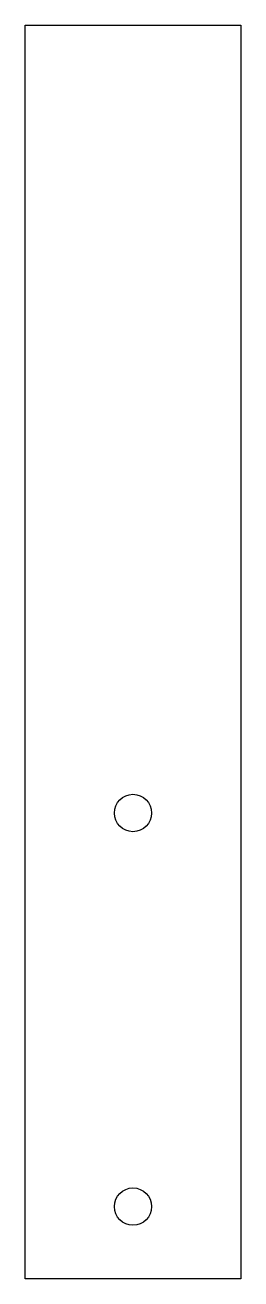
# Model space of a CAD drawing. Extents: x -60 to 0, y 0 to 350.
import ezdxf

# ---------------------------------------------------------------- set-up
doc = ezdxf.new("R2010")
doc.units = 0
doc.layers.get('0').update_dxf_attribs({"linetype": 'CONTINUOUS'})

msp = doc.modelspace()

# ---------------------------------------------------------------- linework, layer by layer
msp.add_lwpolyline([(0.22, 350.22), (0.22, -0.22), (-60.22, -0.22), (-60.22, 350.22)], close=True)
for centre in [(-30, 130), (-30, 20)]:
    msp.add_circle(centre, 5.22)

doc.saveas('drawing.dxf')
